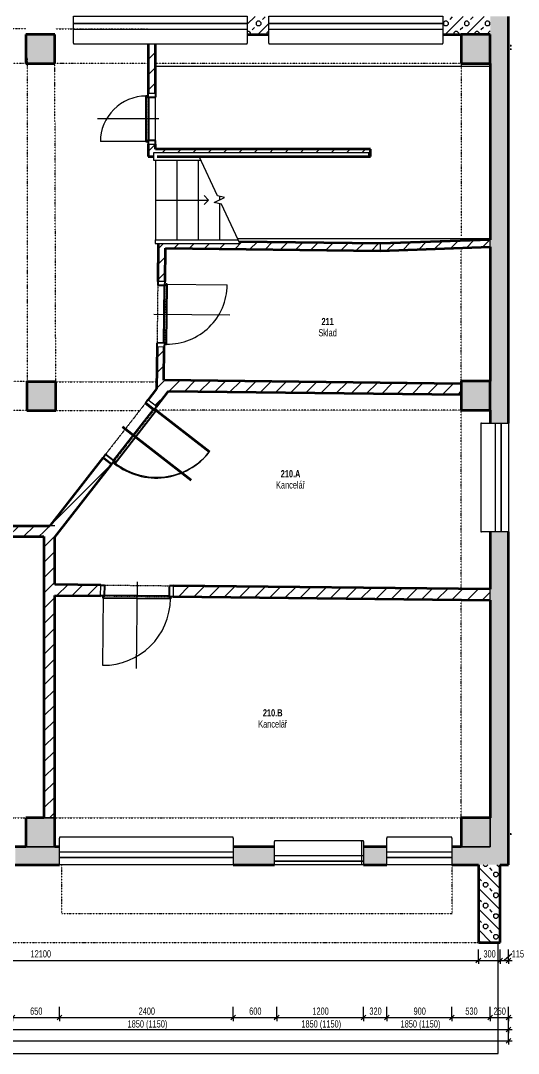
# Model space of a CAD drawing. Header units: millimetres. Extents: x 46521 to 258066, y -45352 to 20466.
# Drawn here: x 89655 to 96527, y -31577 to -17297 of the extents above; entities that cross this region are included whole.
import ezdxf

# ---------------------------------------------------------------- set-up
doc = ezdxf.new("R2010")
doc.units = ezdxf.units.MM
doc.linetypes.add('Dash dot dot', pattern=[5, 2, -1, 0, -1, 0, -1])
doc.linetypes.add('Čerchovaná se dvěma tečkami', pattern=[2.59, 1, -0.53, 0, -0.53, 0, -0.53])
for name, color, linetype, lineweight in [('A-ANNO-DIMS', 211, 'Continuous', 9), ('A-ANNO-DIMS-50', 211, 'Continuous', 9), ('A-AREA-IDEN', 2, 'Continuous', 9), ('A-DETL', 90, 'Continuous', 13), ('A-DOOR', 31, 'Continuous', 13), ('A-DOOR-FRAM', 31, 'Continuous', 25), ('A-FLOR', 192, 'Continuous', 13), ('A-FLOR-HRAL', 11, 'Continuous', 13), ('A-GENM', 13, 'Continuous', 13), ('A-GLAZ', 151, 'Continuous', 13), ('A-WALL', 113, 'Continuous', 13), ('A-WALL-PATT', 111, 'Continuous', 35), ('E-POWR-CNTR', 130, 'Continuous', 13), ('E-POWR-DROP', 130, 'Continuous', 13), ('S-COLS', 52, 'Continuous', 13), ('S-STRS', 31, 'Continuous', 13), ('S-STRS-ANNO', 31, 'Continuous', 13), ('S-STRS-MBND', 31, 'Continuous', 13)]:
    doc.layers.add(name, color=color, linetype=linetype, lineweight=lineweight)
doc.styles.add('Arial_2', font='arial.ttf', dxfattribs={"width": 0.7, "height": 100})
doc.styles.add('Arial_B', font='arialbd.ttf', dxfattribs={"width": 0.7, "height": 100})
doc.dimstyles.new('Vnitřní_-_průhledné', dxfattribs={"dimscale": 304.8, "dimtxt": 102.02594, "dimasz": 0.213255, "dimexe": 0.164042, "dimexo": 0.0625, "dimgap": 0.032808, "dimtad": 1, "dimdec": 0, "dimrnd": 5, "dimzin": 0, "dimdsep": 46, "dimtxsty": 'Arial_2', "dimblk1": 'OBLIQUE', "dimblk2": 'OBLIQUE', "dimsah": 1, "dimcen": 0.09, "dimdle": 0.164042, "dimazin": 0, "dimtfac": 1, "dimtdec": 4, "dimtix": 1, "dimtmove": 0, "dimatfit": 3, "dimfxl": 0.492126, "dimfxlon": 1, "dimtvp": 1, "dimtolj": 1, "dimtzin": 0, "dimarcsym": 2})
doc.dimstyles.new('Vnitřní_-_průhledné_2', dxfattribs={"dimscale": 304.8, "dimtxt": 102.02594, "dimasz": 0.213255, "dimexe": 0.164042, "dimexo": 0.0625, "dimgap": 0.032808, "dimtad": 1, "dimdec": 0, "dimrnd": 5, "dimzin": 0, "dimdsep": 46, "dimtxsty": 'Arial_2', "dimblk1": 'OBLIQUE', "dimblk2": 'OBLIQUE', "dimsah": 1, "dimcen": 0.09, "dimdle": 0.164042, "dimazin": 0, "dimtfac": 1, "dimtdec": 4, "dimtix": 1, "dimtmove": 1, "dimatfit": 3, "dimfxl": 0.492126, "dimfxlon": 1, "dimtvp": 1, "dimtolj": 1, "dimtzin": 0, "dimarcsym": 2})
pattern_1 = [(45, (0, 0), (-106.06602, 106.06602), [])]

# ---------------------------------------------------------------- blocks, each defined once
blk = doc.blocks.new('OKNO_1k_nadsvetlik - OKNO_1k_nadsvetlik_1200 x 1850-1969509-1NP_DEMOLICE B')
at = {"layer": 'A-GLAZ'}
for p, q in [((-600, 126), (-570, 126)), ((-600, 75), (-600, 126)), ((-570, 75), (-600, 75)), ((-600, 75), (-570, 75)), ((-600, -5), (-600, 75)), ((-570, -5), (-600, -5))]:
    blk.add_line(p, q, dxfattribs=at)
blk = doc.blocks.new('parapet s nosem_vnitní - parapet s nosem_vnitní-V2-1NP_DEMOLICE B')
at = {"layer": 'A-GENM'}
for p, q in [((-600, -190), (-600, 0)), ((-600, -190), (-600, -200)), ((-600, -200), (-570, -200))]:
    blk.add_line(p, q, dxfattribs=at)
blk = doc.blocks.new('DVERE_1k_oblozka - DD03_01_800x1970_koupelna-1549489-1NP_DEMOLICE B')
at = {"layer": 'A-DOOR'}
for p, q in [((-415, 47), (-415, 907)), ((0, -103), (0, 947)), ((-400, 47), (-450, 47)), ((-450, 47), (-450, -53)), ((-400, -53), (-400, 47)), ((305, 77), (-305, 77)), ((450, 47), (400, 47)), ((400, 47), (400, -53)), ((415, 77), (415, 47)), ((450, -53), (450, 47)), ((-450, -53), (-400, -53)), ((400, -53), (450, -53))]:
    blk.add_line(p, q, dxfattribs=at)
at = {"layer": 'A-DOOR', "lineweight": 25}
for p, q in [((415, 77), (-415, 77)), ((-415, 77), (-415, 62)), ((-415, 62), (-400, 62)), ((-400, 62), (-400, 47)), ((-400, 37), (400, 37)), ((400, 47), (400, 62)), ((400, 62), (415, 62)), ((415, 62), (415, 77))]:
    blk.add_line(p, q, dxfattribs=at)
at = {"layer": 'A-DOOR', "linetype": 'Čerchovaná se dvěma tečkami'}
for p, q in [((-400, 47), (400, 47)), ((-400, -53), (400, -53))]:
    blk.add_line(p, q, dxfattribs=at)
at = {"layer": 'A-DOOR'}
blk.add_arc((-415, 77), 830, 360, 90, dxfattribs=at)
at = {"layer": 'A-DOOR-FRAM'}
for p, q in [((-400, 47), (-450, 47)), ((-400, -53), (-400, 47)), ((400, 47), (400, -53)), ((400, 47), (450, 47)), ((-450, -53), (-400, -53)), ((450, -53), (400, -53))]:
    blk.add_line(p, q, dxfattribs=at)
blk = doc.blocks.new('DVERE_1k_oblozka - DD03_01_900x1970_koupelna-1549520-1NP_DEMOLICE B')
at = {"layer": 'A-DOOR'}
for p, q in [((-465, 72), (-465, 1032)), ((0, -128), (0, 1072)), ((-450, 72), (-500, 72)), ((-500, 72), (-500, -78)), ((-450, -78), (-450, 72)), ((355, 102), (-355, 102)), ((500, 72), (450, 72)), ((450, 72), (450, -78)), ((465, 102), (465, 72)), ((500, -78), (500, 72)), ((-500, -78), (-450, -78)), ((450, -78), (500, -78))]:
    blk.add_line(p, q, dxfattribs=at)
at = {"layer": 'A-DOOR', "lineweight": 25}
for p, q in [((465, 102), (-465, 102)), ((-465, 102), (-465, 87)), ((-465, 87), (-450, 87)), ((-450, 87), (-450, 72)), ((-436, 62), (450, 62)), ((450, 72), (450, 87)), ((450, 87), (465, 87)), ((465, 87), (465, 102))]:
    blk.add_line(p, q, dxfattribs=at)
at = {"layer": 'A-DOOR', "linetype": 'Čerchovaná se dvěma tečkami'}
for p, q in [((-450, 72), (450, 72)), ((-450, -78), (450, -78))]:
    blk.add_line(p, q, dxfattribs=at)
at = {"layer": 'A-DOOR'}
blk.add_arc((-465, 102), 930, 360, 90, dxfattribs=at)
at = {"layer": 'A-DOOR-FRAM'}
for p, q in [((-450, 72), (-500, 72)), ((-450, -78), (-450, 72)), ((450, 72), (450, -78)), ((450, 72), (500, 72)), ((-500, -78), (-450, -78)), ((500, -78), (450, -78))]:
    blk.add_line(p, q, dxfattribs=at)
blk = doc.blocks.new('DVERE_1k_oblozka - DD03_01_900x1970_koupelna-1549515-1NP_DEMOLICE B')
at = {"layer": 'A-DOOR'}
for p, q in [((-500, 78), (-450, 78)), ((-500, -72), (-500, 78)), ((-450, 78), (-450, -72)), ((0, 128), (0, -1072)), ((450, 78), (500, 78)), ((450, -72), (450, 78)), ((500, 78), (500, -72)), ((-450, -72), (-500, -72)), ((-465, -72), (-465, -1032)), ((355, -102), (-355, -102)), ((500, -72), (450, -72)), ((465, -102), (465, -72))]:
    blk.add_line(p, q, dxfattribs=at)
at = {"layer": 'A-DOOR', "linetype": 'Čerchovaná se dvěma tečkami'}
for p, q in [((-450, 78), (450, 78)), ((-450, -72), (450, -72))]:
    blk.add_line(p, q, dxfattribs=at)
at = {"layer": 'A-DOOR', "lineweight": 25}
for p, q in [((-465, -87), (-450, -87)), ((-465, -102), (-465, -87)), ((465, -102), (-465, -102)), ((-450, -62), (450, -62)), ((-450, -87), (-450, -72)), ((450, -72), (450, -87)), ((450, -87), (465, -87)), ((465, -87), (465, -102))]:
    blk.add_line(p, q, dxfattribs=at)
at = {"layer": 'A-DOOR'}
blk.add_arc((-465, -102), 930, 270, 0, dxfattribs=at)
at = {"layer": 'A-DOOR-FRAM'}
for p, q in [((-500, 78), (-450, 78)), ((-450, 78), (-450, -72)), ((450, -72), (450, 78)), ((500, 78), (450, 78)), ((-450, -72), (-500, -72)), ((450, -72), (500, -72))]:
    blk.add_line(p, q, dxfattribs=at)
blk = doc.blocks.new('OKNO_2k_nadsvetlik - OKNO_2k_nadsvetlik 2400 x 1850-1972466-1NP_DEMOLICE B')
at = {"layer": 'A-GLAZ'}
for p, q in [((-1200, 126), (1200, 126)), ((-1200, 25), (-1200, 126)), ((1200, 25), (-1200, 25)), ((-1200, 25), (1200, 25)), ((-1200, -55), (-1200, 25)), ((1200, 126), (1200, 25)), ((1200, 25), (1200, -55)), ((1200, -55), (-1200, -55))]:
    blk.add_line(p, q, dxfattribs=at)
blk = doc.blocks.new('parapet s nosem_vnitní - parapet s nosem_vnitní-V10-1NP_DEMOLICE B')
at = {"layer": 'A-GENM'}
for p, q in [((-1200, -190), (-1200, 0)), ((1200, 0), (1200, -190)), ((-1200, -190), (-1200, -200)), ((-1200, -200), (1200, -200)), ((1200, -200), (1200, -190))]:
    blk.add_line(p, q, dxfattribs=at)
blk = doc.blocks.new('OKNO_1k_nadsvetlik - OKNO_1k_nadsvetlik_900 x 2600-1969451-1NP_DEMOLICE B')
at = {"layer": 'A-GLAZ'}
for p, q in [((-450, 126), (450, 126)), ((-450, 25), (-450, 126)), ((450, 25), (-450, 25)), ((-450, 25), (450, 25)), ((-450, -55), (-450, 25)), ((450, 126), (450, 25)), ((450, 25), (450, -55)), ((450, -55), (-450, -55))]:
    blk.add_line(p, q, dxfattribs=at)
blk = doc.blocks.new('parapet s nosem_vnitní - parapet s nosem_vnitní-1280301-1NP_DEMOLICE B')
at = {"layer": 'A-GENM'}
for p, q in [((-450, -190), (-450, 0)), ((450, 0), (450, -190)), ((-450, -190), (-450, -200)), ((-450, -200), (450, -200)), ((450, -200), (450, -190))]:
    blk.add_line(p, q, dxfattribs=at)
blk = doc.blocks.new('OKNO_1k_nadsvetlik - OKNO_1k_nadsvetlik_1200 x 1850-1969511-1NP_DEMOLICE B')
at = {"layer": 'A-GLAZ'}
for p, q in [((-600, 126), (600, 126)), ((-600, 75), (-600, 126)), ((600, 75), (-600, 75)), ((-600, 75), (600, 75)), ((-600, -5), (-600, 75)), ((600, 126), (600, 75)), ((600, 75), (600, -5)), ((600, -5), (-600, -5))]:
    blk.add_line(p, q, dxfattribs=at)
blk = doc.blocks.new('parapet s nosem_vnitní - parapet s nosem_vnitní-V5-1NP_DEMOLICE B')
at = {"layer": 'A-GENM'}
for p, q in [((-600, -190), (-600, 0)), ((600, 0), (600, -190)), ((-600, -190), (-600, -200)), ((-600, -200), (600, -200)), ((600, -200), (600, -190))]:
    blk.add_line(p, q, dxfattribs=at)
blk = doc.blocks.new('OKNO_1k_nadsvetlik - OKNO_1k_nadsvetlik_1500x1800-1969513-1NP_DEMOLICE B')
at = {"layer": 'A-GLAZ'}
for p, q in [((-750, 126), (750, 126)), ((-750, 25), (-750, 126)), ((750, 25), (-750, 25)), ((-750, 25), (750, 25)), ((-750, -55), (-750, 25)), ((750, 126), (750, 25)), ((750, 25), (750, -55)), ((750, -55), (-750, -55))]:
    blk.add_line(p, q, dxfattribs=at)
blk = doc.blocks.new('parapet s nosem_vnitní - parapet s nosem_vnitní-1280338-1NP_DEMOLICE B')
at = {"layer": 'A-GENM'}
for p, q in [((-750, -190), (-750, 0)), ((750, 0), (750, -190)), ((-750, -190), (-750, -200)), ((-750, -200), (750, -200)), ((750, -200), (750, -190))]:
    blk.add_line(p, q, dxfattribs=at)
blk = doc.blocks.new('OKNO_2k_ - OKNO_2k_2400 x 1500-1963719-1NP_DEMOLICE B')
at = {"layer": 'A-GLAZ'}
for p, q in [((-1200, 126), (1200, 126)), ((-1200, 25), (-1200, 126)), ((1200, 25), (-1200, 25)), ((-1200, 25), (1200, 25)), ((-1200, -55), (-1200, 25)), ((1200, 126), (1200, 25)), ((1200, 25), (1200, -55)), ((1200, -55), (-1200, -55))]:
    blk.add_line(p, q, dxfattribs=at)
blk = doc.blocks.new('DVERE_1k_oblozka - DD03_01_600x1970_koupelna-1549509-1NP_DEMOLICE B')
at = {"layer": 'A-DOOR'}
for p, q in [((0, -103), (0, 747)), ((-315, 47), (-315, 707)), ((-300, 47), (-350, 47)), ((-350, 47), (-350, -53)), ((-300, -53), (-300, 47)), ((205, 77), (-205, 77)), ((350, 47), (300, 47)), ((300, 47), (300, -53)), ((315, 77), (315, 47)), ((350, -53), (350, 47)), ((-350, -53), (-300, -53)), ((300, -53), (350, -53))]:
    blk.add_line(p, q, dxfattribs=at)
at = {"layer": 'A-DOOR', "lineweight": 25}
for p, q in [((315, 77), (-315, 77)), ((-315, 77), (-315, 62)), ((-315, 62), (-300, 62)), ((-300, 62), (-300, 47)), ((-300, 37), (300, 37)), ((300, 47), (300, 62)), ((300, 62), (315, 62)), ((315, 62), (315, 77))]:
    blk.add_line(p, q, dxfattribs=at)
at = {"layer": 'A-DOOR', "linetype": 'Čerchovaná se dvěma tečkami'}
for p, q in [((-300, 47), (300, 47)), ((-300, -53), (300, -53))]:
    blk.add_line(p, q, dxfattribs=at)
at = {"layer": 'A-DOOR'}
blk.add_arc((-315, 77), 630, 360, 90, dxfattribs=at)
at = {"layer": 'A-DOOR-FRAM'}
for p, q in [((-300, 47), (-350, 47)), ((-300, -53), (-300, 47)), ((300, 47), (300, -53)), ((300, 47), (350, 47)), ((-350, -53), (-300, -53)), ((350, -53), (300, -53))]:
    blk.add_line(p, q, dxfattribs=at)
blk = doc.blocks.new('DVERE_1k_oblozka - DD03_01_900x1970_koupelna-V17-1NP_DEMOLICE B')
at = {"layer": 'A-DOOR'}
for p, q in [((-465, 72), (-465, 1032)), ((0, -128), (0, 1072)), ((-450, 72), (-464, 72)), ((-450, -78), (-450, 72)), ((355, 102), (-355, 102)), ((465, 102), (465, 72)), ((500, 72), (486, 72)), ((500, -78), (500, 72)), ((-464, -78), (-450, -78)), ((486, -78), (500, -78))]:
    blk.add_line(p, q, dxfattribs=at)
at = {"layer": 'A-DOOR', "linetype": 'Čerchovaná se dvěma tečkami'}
for p, q in [((-450, 72), (436, 72)), ((-450, -78), (436, -78))]:
    blk.add_line(p, q, dxfattribs=at)
at = {"layer": 'A-DOOR', "lineweight": 25}
for p, q in [((450, 72), (450, 87)), ((465, 102), (451, 102)), ((451, 87), (465, 87)), ((465, 87), (465, 102))]:
    blk.add_line(p, q, dxfattribs=at)
at = {"layer": 'A-DOOR'}
blk.add_arc((-465, 102), 930, 360, 90, dxfattribs=at)
at = {"layer": 'A-DOOR-FRAM'}
for p, q in [((-450, 72), (-464, 72)), ((-450, -78), (-450, 72)), ((486, 72), (500, 72)), ((-464, -78), (-450, -78)), ((500, -78), (486, -78))]:
    blk.add_line(p, q, dxfattribs=at)
blk = doc.blocks.new('Typ horního madla - Horní madlo_Vnitřní_-1837963-1NP_DEMOLICE B')
at = {"layer": 'A-FLOR-HRAL'}
for p, q in [((91514, -20329), (91514, -20379)), ((91514, -20329), (92656, -20329)), ((91514, -20379), (92680, -20379)), ((92680, -20379), (92656, -20329))]:
    blk.add_line(p, q, dxfattribs=at)
blk = doc.blocks.new('Typ horního madla - Horní madlo_Vnitřní_-1837980-1NP_DEMOLICE B')
at = {"layer": 'A-FLOR-HRAL'}
for p, q in [((91489, -19125), (91489, -19226)), ((94464, -19125), (91489, -19125)), ((94464, -19175), (94464, -19125)), ((91489, -19226), (92142, -19226)), ((91539, -19175), (91539, -19176)), ((94464, -19175), (91539, -19175)), ((91539, -19176), (92119, -19176)), ((92142, -19226), (92119, -19176))]:
    blk.add_line(p, q, dxfattribs=at)
blk = doc.blocks.new('Betonový čtvercový sloup - 400 x 400-1924018-1NP_DEMOLICE B')
at = {"layer": 'S-COLS'}
blk.add_hatch(color=9, dxfattribs=at).paths.add_polyline_path([(-200, -200), (200, -200), (200, 200), (-200, 200), (-200, 120)])
at = {"layer": 'S-COLS', "lineweight": 35}
for p, q in [((200, 200), (-200, 200)), ((-200, 200), (-200, -200)), ((200, -200), (200, 200)), ((-200, -200), (200, -200))]:
    blk.add_line(p, q, dxfattribs=at)
blk = doc.blocks.new('DIMBLOCK28-1NP_DEMOLICE B')
at = {"layer": 'A-ANNO-DIMS-50'}
for p, q in [((89540, -31083), (89540, -30933)), ((90190, -31083), (90190, -30933)), ((89540, -31083), (90190, -31083)), ((89540, -31083), (89540, -31133)), ((90190, -31083), (90190, -31133))]:
    blk.add_line(p, q, dxfattribs=at)
at = {"layer": 'A-ANNO-DIMS-50', "lineweight": 18}
for p, q in [((89540, -31083), (89507, -31115)), ((89540, -31083), (89572, -31050)), ((90190, -31083), (90157, -31115)), ((90190, -31083), (90222, -31050))]:
    blk.add_line(p, q, dxfattribs=at)
at = {"layer": 'A-ANNO-DIMS-50', "color": 0, "insert": (89785, -30943), "char_height": 100, "width": 192.12, "attachment_point": 1, "line_spacing_factor": 0.941778, "style": 'Arial_2'}
blk.add_mtext('650', dxfattribs=at)
blk = doc.blocks.new('_Oblique')
at = {"color": 0, "linetype": 'ByBlock', "lineweight": -2}
blk.add_line((-0.5, -0.5), (0.5, 0.5), dxfattribs=at)
blk = doc.blocks.new('DIMBLOCK29-1NP_DEMOLICE B')
at = {"layer": 'A-ANNO-DIMS-50'}
for p, q in [((90190, -31083), (90190, -30933)), ((92590, -31083), (92590, -30933)), ((90190, -31083), (92590, -31083)), ((90190, -31083), (90190, -31133)), ((92590, -31083), (92590, -31133))]:
    blk.add_line(p, q, dxfattribs=at)
at = {"layer": 'A-ANNO-DIMS-50', "lineweight": 18}
for p, q in [((90190, -31083), (90157, -31115)), ((90190, -31083), (90222, -31050)), ((92590, -31083), (92557, -31115)), ((92590, -31083), (92622, -31050))]:
    blk.add_line(p, q, dxfattribs=at)
at = {"layer": 'A-ANNO-DIMS-50', "color": 0, "char_height": 100, "attachment_point": 1, "line_spacing_factor": 0.941778, "style": 'Arial_2'}
for s, insert, width in [('2400', (91283, -30943), 256.16), ('1850 (1150)', (91131, -31120), 619.69)]:
    blk.add_mtext(s, dxfattribs=dict(at, insert=insert, width=width))
blk = doc.blocks.new('DIMBLOCK30-1NP_DEMOLICE B')
at = {"layer": 'A-ANNO-DIMS-50'}
for p, q in [((92590, -31083), (92590, -30933)), ((93190, -31083), (93190, -30933)), ((92590, -31083), (93190, -31083)), ((92590, -31083), (92590, -31133)), ((93190, -31083), (93190, -31133))]:
    blk.add_line(p, q, dxfattribs=at)
at = {"layer": 'A-ANNO-DIMS-50', "lineweight": 18}
for p, q in [((92590, -31083), (92557, -31115)), ((92590, -31083), (92622, -31050)), ((93190, -31083), (93157, -31115)), ((93190, -31083), (93222, -31050))]:
    blk.add_line(p, q, dxfattribs=at)
at = {"layer": 'A-ANNO-DIMS-50', "color": 0, "insert": (92810, -30943), "char_height": 100, "width": 192.12, "attachment_point": 1, "line_spacing_factor": 0.941778, "style": 'Arial_2'}
blk.add_mtext('600', dxfattribs=at)
blk = doc.blocks.new('DIMBLOCK31-1NP_DEMOLICE B')
at = {"layer": 'A-ANNO-DIMS-50'}
for p, q in [((93190, -31083), (93190, -30933)), ((94390, -31083), (94390, -30933)), ((93190, -31083), (94390, -31083)), ((93190, -31083), (93190, -31133)), ((94390, -31083), (94390, -31133))]:
    blk.add_line(p, q, dxfattribs=at)
at = {"layer": 'A-ANNO-DIMS-50', "lineweight": 18}
for p, q in [((93190, -31083), (93157, -31115)), ((93190, -31083), (93222, -31050)), ((94390, -31083), (94357, -31115)), ((94390, -31083), (94422, -31050))]:
    blk.add_line(p, q, dxfattribs=at)
at = {"layer": 'A-ANNO-DIMS-50', "color": 0, "char_height": 100, "attachment_point": 1, "line_spacing_factor": 0.941778, "style": 'Arial_2'}
for s, insert, width in [('1200', (93683, -30943), 256.16), ('1850 (1150)', (93531, -31120), 619.69)]:
    blk.add_mtext(s, dxfattribs=dict(at, insert=insert, width=width))
blk = doc.blocks.new('DIMBLOCK32-1NP_DEMOLICE B')
at = {"layer": 'A-ANNO-DIMS-50'}
for p, q in [((94390, -31083), (94390, -30933)), ((94710, -31083), (94710, -30933)), ((94390, -31083), (94710, -31083)), ((94390, -31083), (94390, -31133)), ((94710, -31083), (94710, -31133))]:
    blk.add_line(p, q, dxfattribs=at)
at = {"layer": 'A-ANNO-DIMS-50', "lineweight": 18}
for p, q in [((94390, -31083), (94357, -31115)), ((94390, -31083), (94422, -31050)), ((94710, -31083), (94677, -31115)), ((94710, -31083), (94742, -31050))]:
    blk.add_line(p, q, dxfattribs=at)
at = {"layer": 'A-ANNO-DIMS-50', "color": 0, "insert": (94470, -30943), "char_height": 100, "width": 192.12, "attachment_point": 1, "line_spacing_factor": 0.941778, "style": 'Arial_2'}
blk.add_mtext('320', dxfattribs=at)
blk = doc.blocks.new('DIMBLOCK33-1NP_DEMOLICE B')
at = {"layer": 'A-ANNO-DIMS-50'}
for p, q in [((94710, -31083), (94710, -30933)), ((95610, -31083), (95610, -30933)), ((94710, -31083), (95610, -31083)), ((94710, -31083), (94710, -31133)), ((95610, -31083), (95610, -31133))]:
    blk.add_line(p, q, dxfattribs=at)
at = {"layer": 'A-ANNO-DIMS-50', "lineweight": 18}
for p, q in [((94710, -31083), (94677, -31115)), ((94710, -31083), (94742, -31050)), ((95610, -31083), (95577, -31115)), ((95610, -31083), (95642, -31050))]:
    blk.add_line(p, q, dxfattribs=at)
at = {"layer": 'A-ANNO-DIMS-50', "color": 0, "char_height": 100, "attachment_point": 1, "line_spacing_factor": 0.941778, "style": 'Arial_2'}
for s, insert, width in [('900', (95080, -30943), 192.12), ('1850 (1150)', (94901, -31120), 619.69)]:
    blk.add_mtext(s, dxfattribs=dict(at, insert=insert, width=width))
blk = doc.blocks.new('DIMBLOCK34-1NP_DEMOLICE B')
at = {"layer": 'A-ANNO-DIMS-50'}
for p, q in [((95610, -31083), (95610, -30933)), ((96140, -31083), (96140, -30933)), ((95610, -31083), (96190, -31083)), ((95610, -31083), (95610, -31133)), ((96140, -31083), (96140, -31133))]:
    blk.add_line(p, q, dxfattribs=at)
at = {"layer": 'A-ANNO-DIMS-50', "lineweight": 18}
for p, q in [((95610, -31083), (95577, -31115)), ((95610, -31083), (95642, -31050)), ((96140, -31083), (96107, -31115)), ((96140, -31083), (96172, -31050))]:
    blk.add_line(p, q, dxfattribs=at)
at = {"layer": 'A-ANNO-DIMS-50', "color": 0, "insert": (95795, -30943), "char_height": 100, "width": 192.12, "attachment_point": 1, "line_spacing_factor": 0.941778, "style": 'Arial_2'}
blk.add_mtext('530', dxfattribs=at)
blk = doc.blocks.new('DIMBLOCK93-1NP_DEMOLICE B')
at = {"layer": 'A-ANNO-DIMS-50'}
for p, q in [((77440, -31248), (77440, -31098)), ((96390, -31248), (96390, -31098)), ((77390, -31248), (96440, -31248)), ((77440, -31248), (77440, -31298)), ((96390, -31248), (96390, -31298))]:
    blk.add_line(p, q, dxfattribs=at)
at = {"layer": 'A-ANNO-DIMS-50', "lineweight": 18}
for p, q in [((77440, -31248), (77407, -31281)), ((77440, -31248), (77472, -31216)), ((96390, -31248), (96358, -31281)), ((96390, -31248), (96423, -31216))]:
    blk.add_line(p, q, dxfattribs=at)
at = {"layer": 'A-ANNO-DIMS-50', "color": 0, "insert": (86782, -31108), "char_height": 100, "width": 320.2, "attachment_point": 1, "line_spacing_factor": 0.941778, "style": 'Arial_2'}
blk.add_mtext('18950', dxfattribs=at)
blk = doc.blocks.new('DIMBLOCK94-1NP_DEMOLICE B')
at = {"layer": 'A-ANNO-DIMS-50'}
for p, q in [((53491, -31405), (53491, -30943)), ((96390, -31405), (96390, -30943)), ((53441, -31405), (96440, -31405)), ((53491, -31405), (53491, -31455)), ((96390, -31405), (96390, -31455))]:
    blk.add_line(p, q, dxfattribs=at)
at = {"layer": 'A-ANNO-DIMS-50', "lineweight": 18}
for p, q in [((53491, -31405), (53459, -31438)), ((53491, -31405), (53524, -31373)), ((96390, -31405), (96358, -31438)), ((96390, -31405), (96423, -31373))]:
    blk.add_line(p, q, dxfattribs=at)
at = {"layer": 'A-ANNO-DIMS-50', "color": 0, "insert": (74807, -31265), "char_height": 100, "width": 320.2, "attachment_point": 1, "line_spacing_factor": 0.941778, "style": 'Arial_2'}
blk.add_mtext('42900', dxfattribs=at)
blk = doc.blocks.new('DIMBLOCK114-1NP_DEMOLICE B')
at = {"layer": 'A-ANNO-DIMS-50'}
for p, q in [((95975, -30291), (95975, -30141)), ((96275, -30291), (96275, -30141)), ((95925, -30291), (96275, -30291)), ((95975, -30291), (95975, -30341)), ((96275, -30291), (96275, -30341))]:
    blk.add_line(p, q, dxfattribs=at)
at = {"layer": 'A-ANNO-DIMS-50', "lineweight": 18}
for p, q in [((95975, -30291), (96007, -30259)), ((96275, -30291), (96307, -30259)), ((95975, -30291), (95942, -30324)), ((96275, -30291), (96242, -30324))]:
    blk.add_line(p, q, dxfattribs=at)
at = {"layer": 'A-ANNO-DIMS-50', "color": 0, "insert": (96045, -30151), "char_height": 100, "width": 192.12, "attachment_point": 1, "line_spacing_factor": 0.941778, "style": 'Arial_2'}
blk.add_mtext('300', dxfattribs=at)
blk = doc.blocks.new('DIMBLOCK115-1NP_DEMOLICE B')
at = {"layer": 'A-ANNO-DIMS-50'}
for p, q in [((96275, -30291), (96275, -30141)), ((96436, -30203), (96333, -30291)), ((96390, -30291), (96390, -30141)), ((96436, -30203), (96436, -30203)), ((96275, -30291), (96440, -30291)), ((96275, -30291), (96275, -30341)), ((96390, -30291), (96390, -30341))]:
    blk.add_line(p, q, dxfattribs=at)
at = {"layer": 'A-ANNO-DIMS-50', "lineweight": 18}
for p, q in [((96275, -30291), (96307, -30259)), ((96390, -30291), (96423, -30259)), ((96275, -30291), (96242, -30324)), ((96390, -30291), (96358, -30324))]:
    blk.add_line(p, q, dxfattribs=at)
at = {"layer": 'A-ANNO-DIMS-50', "color": 0, "insert": (96436, -30151), "char_height": 100, "width": 192.12, "attachment_point": 1, "line_spacing_factor": 0.941778, "style": 'Arial_2'}
blk.add_mtext('115', dxfattribs=at)
blk = doc.blocks.new('DIMBLOCK116-1NP_DEMOLICE B')
at = {"layer": 'A-ANNO-DIMS-50'}
for p, q in [((83875, -30291), (83875, -30141)), ((95975, -30291), (95975, -30141)), ((83825, -30291), (96025, -30291)), ((83875, -30291), (83875, -30341)), ((95975, -30291), (95975, -30341))]:
    blk.add_line(p, q, dxfattribs=at)
at = {"layer": 'A-ANNO-DIMS-50', "lineweight": 18}
for p, q in [((83875, -30291), (83907, -30259)), ((95975, -30291), (96007, -30259)), ((83875, -30291), (83842, -30324)), ((95975, -30291), (95942, -30324))]:
    blk.add_line(p, q, dxfattribs=at)
at = {"layer": 'A-ANNO-DIMS-50', "color": 0, "insert": (89791, -30151), "char_height": 100, "width": 320.2, "attachment_point": 1, "line_spacing_factor": 0.941778, "style": 'Arial_2'}
blk.add_mtext('12100', dxfattribs=at)
blk = doc.blocks.new('DIMBLOCK130-1NP_DEMOLICE B')
at = {"layer": 'A-ANNO-DIMS-50'}
for p, q in [((96140, -31083), (96140, -30933)), ((96390, -31083), (96390, -30933)), ((96090, -31083), (96440, -31083)), ((96140, -31083), (96140, -31133)), ((96390, -31083), (96390, -31133))]:
    blk.add_line(p, q, dxfattribs=at)
at = {"layer": 'A-ANNO-DIMS-50', "lineweight": 18}
for p, q in [((96140, -31083), (96107, -31115)), ((96140, -31083), (96172, -31050)), ((96390, -31083), (96357, -31115)), ((96390, -31083), (96422, -31050))]:
    blk.add_line(p, q, dxfattribs=at)
at = {"layer": 'A-ANNO-DIMS-50', "color": 0, "insert": (96185, -30943), "char_height": 100, "width": 192.12, "attachment_point": 1, "line_spacing_factor": 0.941778, "style": 'Arial_2'}
blk.add_mtext('250', dxfattribs=at)

msp = doc.modelspace()

# ---------------------------------------------------------------- hatches: boundary and pattern name
at = {"layer": 'A-WALL-PATT', "lineweight": 13}
h = msp.add_hatch(dxfattribs=at)
h.set_pattern_fill('FP_14', color=256, angle=-315, style=0, pattern_type=2)
h.set_pattern_definition([(225, (93755.18, -17238.34), (143.684, -143.684), []), (180, (93526.23, -17305.65), (-143.684, -143.684), [25.4, -261.968]), (225, (93500.83, -17305.65), (143.684, -143.684), [25.4, -177.8]), (270, (93482.87, -17323.61), (143.684, -143.684), [25.4, -261.968]), (315, (93482.87, -17349), (143.684, 143.684), [25.4, -177.8]), (180, (93526.23, -17366.97), (-143.684, -143.684), [25.4, -261.968]), (225, (93544.19, -17349), (143.684, -143.684), [25.4, -177.8]), (270, (93544.19, -17323.61), (143.684, -143.684), [25.4, -261.968]), (315, (93526.23, -17305.65), (143.684, 143.684), [25.4, -177.8]), (225, (93459.65, -17390.19), (143.684, -143.684), [50.8, -152.4])])
h.paths.add_polyline_path([(95483.4, -17488.3), (96139.6, -17488.3), (96139.6, -17238.3), (95483.4, -17238.3), (95483.4, -17418.3)])
h.paths.add_polyline_path([(93083.4, -17488.3), (93083.4, -17238.3), (92783.4, -17238.3), (92783.4, -17488.3)])
h = msp.add_hatch(dxfattribs=at)
h.set_pattern_fill('FP_13', color=256, angle=45, style=0, pattern_type=2)
h.set_pattern_definition([(135, (96389.63, -22906.97), (-143.684, -143.684), []), (90, (96322.32, -22678.02), (-143.684, 143.684), [25.4, -261.968]), (135, (96322.32, -22652.62), (-143.684, -143.684), [25.4, -177.8]), (180, (96304.36, -22634.66), (-143.684, -143.684), [25.4, -261.968]), (225, (96278.96, -22634.66), (143.684, -143.684), [25.4, -177.8]), (90, (96261, -22678.02), (-143.684, 143.684), [25.4, -261.968]), (135, (96278.96, -22695.98), (-143.684, -143.684), [25.4, -177.8]), (180, (96304.36, -22695.98), (-143.684, -143.684), [25.4, -261.968]), (225, (96322.32, -22678.02), (143.684, -143.684), [25.4, -177.8]), (135, (96237.78, -22611.44), (-143.684, -143.684), [50.8, -152.4])])
h.paths.add_polyline_path([(96389.6, -28719.3), (96389.6, -24364.3), (96139.6, -24364.3), (96139.6, -28719.3)])
h.paths.add_polyline_path([(96209.6, -22864.3), (96389.6, -22864.3), (96389.6, -17238.3), (96139.6, -17238.3), (96139.6, -22864.3), (96155.3, -22864.3)])
h = msp.add_hatch(dxfattribs=at)
h.set_pattern_fill('FP_15', color=256, style=0, pattern_type=2)
h.set_pattern_definition(pattern_1)
h.paths.add_polyline_path([(91514.4, -19075.3), (91514.4, -19005.3), (91414.4, -19005.3), (91414.4, -19075.3)])
h.paths.add_polyline_path([(91414.4, -18305.3), (91514.4, -18305.3), (91514.4, -17618.3), (91414.4, -17618.3)])
h = msp.add_hatch(dxfattribs=at)
h.set_pattern_fill('FP_15', color=256, style=0, pattern_type=2)
h.set_pattern_definition(pattern_1)
h.paths.add_polyline_path([(94484.4, -19175.3), (94484.4, -19075.3), (91414.4, -19075.3), (91414.4, -19175.3), (91489.2, -19175.3), (91489.2, -19124.9), (94464.2, -19124.9), (94464.2, -19174.9), (94464.2, -19175.3)])
h = msp.add_hatch(dxfattribs=at)
h.set_pattern_fill('FP_15', color=256, style=0, pattern_type=2)
h.set_pattern_definition(pattern_1)
h.paths.add_polyline_path([(91531.4, -22388.8), (91593.7, -22308.8), (91632, -22338.7), (91637.9, -21805.3), (91537.9, -21804.2)])
h.paths.add_polyline_path([(91647.9, -20905.4), (91653.8, -20379.1), (91553.8, -20379.1), (91547.9, -20904.2), (91647.4, -20905.4)])
h = msp.add_hatch(dxfattribs=at)
h.set_pattern_fill('FP_15', color=256, style=0, pattern_type=2)
h.set_pattern_definition(pattern_1)
h.paths.add_polyline_path([(94623.7, -20479.4), (94622.5, -20379.4), (92668.7, -20355.4), (92679.8, -20379.1), (91653.8, -20379.1), (91653.1, -20443), (94331.4, -20475.8)])
h = msp.add_hatch(dxfattribs=at)
h.set_pattern_fill('FP_15', color=256, style=0, pattern_type=2)
h.set_pattern_definition(pattern_1)
h.paths.add_polyline_path([(96139.6, -20326.4), (94622.5, -20379.4), (94623.7, -20479.4), (96139.6, -20426.5)])
h = msp.add_hatch(dxfattribs=at)
h.set_pattern_fill('FP_15', color=256, style=0, pattern_type=2)
h.set_pattern_definition(pattern_1)
h.paths.add_polyline_path([(95739.6, -22468.2), (95739.6, -22318.2), (91632.7, -22269.9), (91632, -22338.7), (91712, -22401), (91696.7, -22420.6), (94331.4, -22451.6)])
h = msp.add_hatch(dxfattribs=at)
h.set_pattern_fill('FP_15', color=256, style=0, pattern_type=2)
h.set_pattern_definition(pattern_1)
h.paths.add_polyline_path([(90124.6, -24439.5), (90907.2, -23434.6), (90788.8, -23342.4), (90057.3, -24281.8), (90124.6, -24281.8), (90124.6, -24317.4)])
h.paths.add_polyline_path([(91529.9, -22634.9), (91712, -22401), (91593.7, -22308.8), (91411.6, -22542.7), (91521.6, -22628.3)])
h = msp.add_hatch(dxfattribs=at)
h.set_pattern_fill('FP_15', color=256, style=0, pattern_type=2)
h.set_pattern_definition(pattern_1)
h.paths.add_polyline_path([(89974.6, -24431.8), (89974.6, -24281.8), (86849.6, -24281.8), (86849.6, -24431.8), (88282.8, -24431.8)])
h = msp.add_hatch(dxfattribs=at)
h.set_pattern_fill('FP_15', color=256, style=0, pattern_type=2)
h.set_pattern_definition(pattern_1)
h.paths.add_polyline_path([(90124.6, -28319.3), (90124.6, -24281.8), (89974.6, -24281.8), (89974.6, -28319.3)])
h = msp.add_hatch(dxfattribs=at)
h.set_pattern_fill('FP_15', color=256, style=0, pattern_type=2)
h.set_pattern_definition(pattern_1)
h.paths.add_polyline_path([(96139.6, -25308.2), (96139.6, -25158.2), (91760.5, -25111.7), (91759, -25261.7), (95843.6, -25305)])
h.paths.add_polyline_path([(90759, -25251.1), (90760.6, -25101.1), (90124.6, -25094.4), (90124.6, -25244.4)])
h = msp.add_hatch(dxfattribs=at)
h.set_pattern_fill('FP_12', color=256, angle=45, style=0, pattern_type=2)
h.set_pattern_definition([(45, (87111.85, -28969.28), (-143.684, 143.684), []), (360, (87340.8, -28901.98), (143.684, 143.684), [25.4, -261.968]), (45, (87366.2, -28901.98), (-143.684, 143.684), [25.4, -177.8]), (90, (87384.15, -28884.02), (-143.684, 143.684), [25.4, -261.968]), (135, (87384.15, -28858.62), (-143.684, -143.684), [25.4, -177.8]), (360, (87340.8, -28840.66), (143.684, 143.684), [25.4, -261.968]), (45, (87322.83, -28858.62), (-143.684, 143.684), [25.4, -177.8]), (90, (87322.83, -28884.02), (-143.684, 143.684), [25.4, -261.968]), (135, (87340.8, -28901.98), (-143.684, -143.684), [25.4, -177.8]), (45, (87407.38, -28817.44), (-143.684, 143.684), [50.8, -152.4])])
h.paths.add_polyline_path([(96139.6, -28969.3), (96390.4, -28969.3), (96390.4, -28719.3), (95609.6, -28719.3), (95609.6, -28969.3), (95974.6, -28969.3)])
h.paths.add_polyline_path([(94389.6, -28969.3), (94709.6, -28969.3), (94709.5, -28719.3), (94389.6, -28719.3), (94389.6, -28919.3)])
h.paths.add_polyline_path([(93159.6, -28969.3), (93159.6, -28719.3), (92589.6, -28719.3), (92589.6, -28969.3), (92819.3, -28969.3)])
h.paths.add_polyline_path([(89579.6, -28969.3), (90189.6, -28969.3), (90189.6, -28719.3), (89579.6, -28719.3), (89579.6, -28885.2)])
h.paths.add_polyline_path([(86770.7, -28969.3), (87139.6, -28969.3), (87139.6, -28719.3), (86639.6, -28719.3), (86639.6, -28969.3)])
h.paths.add_polyline_path([(84124.6, -28969.3), (84194.6, -28969.3), (84194.6, -28719.3), (83599.6, -28719.3), (83599.6, -28969.3), (83874.6, -28969.3)])
h.paths.add_polyline_path([(77697.8, -28969.3), (78199.6, -28969.3), (78199.6, -28719.3), (77689.6, -28719.3), (77689.6, -28969.3)])
h.paths.add_polyline_path([(79999.6, -28969.3), (79999.6, -28719.3), (79399.6, -28719.3), (79399.6, -28969.3), (79966, -28969.3)])
h = msp.add_hatch(dxfattribs=at)
h.set_pattern_fill('FP_19', color=256, angle=45, style=0, pattern_type=2)
h.set_pattern_definition([(315, (95974.63, -29578.62), (143.684, 143.684), []), (270, (96041.93, -29807.57), (143.684, -143.684), [25.4, -261.968]), (315, (96041.93, -29832.97), (143.684, 143.684), [25.4, -177.8]), (360, (96059.89, -29850.93), (143.684, 143.684), [25.4, -261.968]), (45, (96085.29, -29850.93), (-143.684, 143.684), [25.4, -177.8]), (270, (96103.25, -29807.57), (143.684, -143.684), [25.4, -261.968]), (315, (96085.29, -29789.61), (143.684, 143.684), [25.4, -177.8]), (360, (96059.89, -29789.61), (143.684, 143.684), [25.4, -261.968]), (45, (96041.93, -29807.57), (-143.684, 143.684), [25.4, -177.8]), (315, (96126.47, -29874.15), (143.684, 143.684), [50.8, -152.4])])
h.paths.add_polyline_path([(96274.6, -30044.3), (96274.6, -28969.3), (95974.6, -28969.3), (95974.6, -30044.3)])
at = {"layer": 'E-POWR-DROP'}
for points in [[(96423.3, -17647.7), (96424.6, -17647.5), (96427.6, -17645.2), (96428.1, -17641.4), (96425.8, -17638.3), (96422, -17637.8), (96419.8, -17639.1), (96418.3, -17642.7), (96419.8, -17646.2), (96422, -17647.5)], [(96423.3, -17697.7), (96424.6, -17697.5), (96427.6, -17695.2), (96428.1, -17691.4), (96425.8, -17688.3), (96422, -17687.8), (96419.8, -17689.1), (96418.3, -17692.7), (96419.8, -17696.2), (96422, -17697.5)], [(96423.3, -28549.3), (96424.6, -28549.1), (96427.6, -28546.8), (96428.1, -28543), (96425.8, -28540), (96422, -28539.5), (96419.8, -28540.7), (96418.3, -28544.3), (96419.8, -28547.8), (96422, -28549.1)]]:
    msp.add_hatch(color=41, dxfattribs=at).paths.add_polyline_path(points)
at = {"layer": 'S-COLS'}
for points in [[(90125.8, -17888.3), (90125.8, -17488.3), (89725.8, -17488.3), (89725.8, -17888.3)], [(89739.6, -22289.3), (89739.6, -22689.3), (90139.6, -22689.3), (90139.6, -22289.3)], [(89724.6, -28719.3), (90124.6, -28719.3), (90124.6, -28319.3), (89724.6, -28319.3)], [(96139.6, -28719.3), (96139.6, -28319.3), (95739.6, -28319.3), (95739.6, -28719.3), (95843.6, -28719.3)]]:
    msp.add_hatch(color=9, dxfattribs=at).paths.add_polyline_path(points)

# ---------------------------------------------------------------- linework, layer by layer
at = {"layer": 'A-DETL', "linetype": 'Dash dot dot'}
for p, q in [((89725.8, -17408.3), (88465.4, -17408.3)), ((90139.6, -17408.3), (91414.4, -17408.3)), ((89749.9, -22284.3), (89749.9, -17808.3)), ((90139.6, -22289.3), (90125.8, -17808.3)), ((89749.9, -17888.3), (86005.7, -17888.3)), ((91414.4, -17888.3), (90126, -17888.3)), ((95739.6, -17888.3), (91514.4, -17888.3)), ((95739.6, -17888.3), (95739.6, -20270.9)), ((95739.6, -22318.2), (95739.6, -20440.5)), ((84089.1, -22284.3), (89749.9, -22284.3)), ((90139.6, -22289.3), (91532.5, -22289.3)), ((95739.6, -25153.9), (95739.6, -22468.2)), ((89739.6, -22689.3), (85279.6, -22689.3)), ((90139.6, -22689.3), (91287.3, -22689.3)), ((95739.6, -22684.3), (91529.5, -22684.3)), ((95739.6, -28319.3), (95739.6, -25303.9)), ((86849.6, -28319.3), (89724.6, -28319.3)), ((90124.6, -28319.3), (95739.6, -28319.3)), ((90224.6, -29644.3), (90224.6, -28969.3)), ((95614.6, -29644.3), (95614.6, -28969.3)), ((90224.6, -29644.3), (95614.6, -29644.3)), ((83874.6, -30044.3), (95974.6, -30044.3))]:
    msp.add_line(p, q, dxfattribs=at)
at = {"layer": 'A-FLOR'}
for p, q in [((91514.4, -17927.7), (96139.6, -17927.7)), ((91514.2, -18955.3), (91514.2, -18355.3)), ((96139.6, -20315.3), (92650, -20315.3)), ((96248.2, -31576.8), (96248.2, -30044.3)), ((83574.6, -31576.8), (96248.2, -31576.8))]:
    msp.add_line(p, q, dxfattribs=at)
at = {"layer": 'A-WALL', "lineweight": 35}
for p, q in [((96389.6, -22864.3), (96389.6, -17238.3)), ((92783.4, -17488.3), (93083.4, -17488.3)), ((95483.4, -17488.3), (95739.6, -17488.3)), ((91414.4, -17618.3), (91414.4, -18305.3)), ((91514.4, -18305.3), (91514.4, -17618.3)), ((96139.6, -17888.3), (96139.6, -20326.4)), ((91414.4, -19005.3), (91414.4, -19175.3)), ((91514.4, -19075.3), (91514.4, -19005.3)), ((94484.4, -19075.3), (91514.4, -19075.3)), ((94484.4, -19175.3), (94484.4, -19075.3)), ((91414.4, -19175.3), (91489.2, -19175.3)), ((91539.2, -19175.3), (94484.4, -19175.3)), ((91553.8, -20379.1), (91547.9, -20904.2)), ((94622.5, -20379.4), (92668.7, -20355.4)), ((96139.6, -20326.4), (94622.5, -20379.4)), ((91647.9, -20905.4), (91653.1, -20443)), ((91653.1, -20443), (94623.7, -20479.4)), ((94623.7, -20479.4), (96139.6, -20426.5)), ((96139.6, -20426.5), (96139.6, -22284.3)), ((91537.9, -21804.2), (91531.4, -22388.8)), ((91632.7, -22269.9), (91637.9, -21805.3)), ((95739.6, -22318.2), (91632.7, -22269.9)), ((91531.4, -22388.8), (91411.6, -22542.7)), ((91529.9, -22634.9), (91696.7, -22420.6)), ((91696.7, -22420.6), (95739.6, -22468.2)), ((96139.6, -22684.3), (96139.6, -22864.3)), ((90788.8, -23342.4), (90057.3, -24281.8)), ((90124.6, -24439.5), (90907.2, -23434.6)), ((86849.6, -24281.8), (90057.3, -24281.8)), ((96139.6, -24364.3), (96139.6, -25158.2)), ((96389.6, -28719.3), (96389.6, -24364.3)), ((86849.6, -24431.8), (89974.6, -24431.8)), ((89974.6, -24431.8), (89974.6, -28319.3)), ((90124.6, -25094.4), (90124.6, -24439.5)), ((90760.6, -25101.1), (90124.6, -25094.4)), ((96139.6, -25158.2), (91760.5, -25111.7)), ((90124.6, -28319.3), (90124.6, -25244.4)), ((90124.6, -25244.4), (90759, -25251.1)), ((91759, -25261.7), (96139.6, -25308.2)), ((96139.6, -25308.2), (96139.6, -28319.3)), ((89724.6, -28719.3), (89579.6, -28719.3)), ((90189.6, -28719.3), (90124.6, -28719.3)), ((93159.6, -28719.3), (92589.6, -28719.3)), ((94709.5, -28719.3), (94389.6, -28719.3)), ((95739.6, -28719.3), (95609.6, -28719.3)), ((96390.4, -28719.3), (96389.6, -28719.3)), ((96390.4, -28969.3), (96390.4, -28719.3)), ((89579.6, -28969.3), (90189.6, -28969.3)), ((92589.6, -28969.3), (93159.6, -28969.3)), ((94389.6, -28969.3), (94709.6, -28969.3)), ((95609.6, -28969.3), (95974.6, -28969.3)), ((95974.6, -28969.3), (95974.6, -30044.3)), ((96274.6, -28969.3), (96390.4, -28969.3)), ((96274.6, -30044.3), (96274.6, -28969.3)), ((95974.6, -30044.3), (96274.6, -30044.3))]:
    msp.add_line(p, q, dxfattribs=at)
at = {"layer": 'A-WALL'}
for p, q in [((94623.7, -20479.4), (94622.5, -20379.4)), ((96139.6, -20426.5), (96139.6, -20326.4)), ((90124.6, -24281.8), (90057.3, -24281.8)), ((96139.6, -25308.2), (96139.6, -25158.2)), ((89974.6, -28319.3), (90124.6, -28319.3)), ((96139.6, -28319.3), (96139.6, -28719.3)), ((90124.6, -28719.3), (89724.6, -28719.3)), ((96139.6, -28719.3), (95739.6, -28719.3))]:
    msp.add_line(p, q, dxfattribs=at)
at = {"layer": 'E-POWR-CNTR', "color": 41}
for p, q in [((96413.3, -17642.7), (96433.3, -17642.7)), ((96413.3, -17692.7), (96433.3, -17692.7)), ((96423.3, -17652.7), (96423.3, -17632.7)), ((96423.3, -17702.7), (96423.3, -17682.7)), ((96413.3, -28544.3), (96433.3, -28544.3)), ((96423.3, -28554.3), (96423.3, -28534.3))]:
    msp.add_line(p, q, dxfattribs=at)
at = {"layer": 'S-COLS', "lineweight": 35}
for p, q in [((90125.8, -17488.3), (89725.8, -17488.3)), ((89725.8, -17488.3), (89725.8, -17888.3)), ((90125.8, -17888.3), (90125.8, -17488.3)), ((89725.8, -17888.3), (90125.8, -17888.3)), ((90139.6, -22289.3), (89739.6, -22289.3)), ((89739.6, -22289.3), (89739.6, -22689.3)), ((90139.6, -22689.3), (90139.6, -22289.3)), ((89739.6, -22689.3), (90139.6, -22689.3)), ((89974.6, -28319.3), (89724.6, -28319.3)), ((89724.6, -28319.3), (89724.6, -28719.3)), ((90124.6, -28719.3), (90124.6, -28319.3)), ((96139.6, -28319.3), (95739.6, -28319.3)), ((95739.6, -28319.3), (95739.6, -28719.3))]:
    msp.add_line(p, q, dxfattribs=at)
at = {"layer": 'S-COLS'}
for p, q in [((90124.6, -28319.3), (89974.6, -28319.3)), ((96139.6, -28719.3), (96139.6, -28319.3)), ((89724.6, -28719.3), (90124.6, -28719.3)), ((95739.6, -28719.3), (96139.6, -28719.3))]:
    msp.add_line(p, q, dxfattribs=at)
at = {"layer": 'S-STRS'}
for p, q in [((91514.2, -19225.7), (91514.2, -20329.1)), ((91514.2, -19225.7), (91514.2, -20329.1)), ((91809.2, -19225.7), (91809.2, -20329.1)), ((91809.2, -19225.7), (91809.2, -20329.1)), ((92104.2, -19225.7), (92104.2, -20329.1)), ((92104.2, -19225.7), (92104.2, -20329.1)), ((92399.2, -19727.2), (92399.2, -19777.4)), ((92399.2, -19727.2), (92399.2, -19777.4)), ((92399.2, -19827.6), (92399.2, -20329.1)), ((92399.2, -19827.6), (92399.2, -20329.1)), ((91514.2, -20379.5), (91553.8, -20379.5))]:
    msp.add_line(p, q, dxfattribs=at)
at = {"layer": 'S-STRS-ANNO'}
for p, q in [((91514.2, -19777.4), (91809.2, -19777.4)), ((91809.2, -19777.4), (92104.2, -19777.4)), ((92104.2, -19777.4), (92249.2, -19777.4)), ((92249.2, -19777.4), (92186.7, -19714.9)), ((92249.2, -19777.4), (92186.7, -19839.9))]:
    msp.add_line(p, q, dxfattribs=at)
at = {"layer": 'S-STRS-MBND'}
for p, q in [((92372.8, -19720.8), (92118.4, -19175.3)), ((92328.4, -19810.4), (92470, -19744.4)), ((92425.6, -19834), (92328.4, -19810.4)), ((92470, -19744.4), (92372.8, -19720.8)), ((92656.4, -20329.1), (92425.6, -19834))]:
    msp.add_line(p, q, dxfattribs=at)

# ---------------------------------------------------------------- block references
at = {"layer": 'A-DOOR'}
for name, p, rotation in [('DVERE_1k_oblozka - DD03_01_600x1970_koupelna-1549509-1NP_DEMOLICE B', (91461.6, -18655.3), 89.99999999999993), ('DVERE_1k_oblozka - DD03_01_800x1970_koupelna-1549489-1NP_DEMOLICE B', (91595.8, -21354.8), 269.3629215509387), ('DVERE_1k_oblozka - DD03_01_900x1970_koupelna-V17-1NP_DEMOLICE B', (91157.4, -22995.8), 232.0913747374323), ('DVERE_1k_oblozka - DD03_01_900x1970_koupelna-1549520-1NP_DEMOLICE B', (91165.8, -22985), 232.0913747374323), ('DVERE_1k_oblozka - DD03_01_900x1970_koupelna-1549515-1NP_DEMOLICE B', (91259.7, -25184.3), 359.3925975847595)]:
    msp.add_blockref(name, p, dxfattribs=dict(at, rotation=rotation))
at = {"layer": 'A-FLOR-HRAL'}
for name in ['Typ horního madla - Horní madlo_Vnitřní_-1837980-1NP_DEMOLICE B', 'Typ horního madla - Horní madlo_Vnitřní_-1837963-1NP_DEMOLICE B']:
    msp.add_blockref(name, (0, 0), dxfattribs=at)
at = {"layer": 'A-GENM'}
for p in [(91583.4, -17418.3), (94283.4, -17418.3)]:
    msp.add_blockref('parapet s nosem_vnitní - parapet s nosem_vnitní-V10-1NP_DEMOLICE B', p, dxfattribs=at)
for name, p, rotation in [('parapet s nosem_vnitní - parapet s nosem_vnitní-1280338-1NP_DEMOLICE B', (96209.6, -23614.3), 269.9999999999999), ('parapet s nosem_vnitní - parapet s nosem_vnitní-V10-1NP_DEMOLICE B', (91389.6, -28789.3), 180), ('parapet s nosem_vnitní - parapet s nosem_vnitní-V5-1NP_DEMOLICE B', (93759.6, -28839.3), 180), ('parapet s nosem_vnitní - parapet s nosem_vnitní-V2-1NP_DEMOLICE B', (93789.6, -28839.3), 180), ('parapet s nosem_vnitní - parapet s nosem_vnitní-1280301-1NP_DEMOLICE B', (95159.6, -28789.3), 180)]:
    msp.add_blockref(name, p, dxfattribs=dict(at, rotation=rotation))
at = {"layer": 'A-GLAZ'}
for p in [(91583.4, -17363.3), (94283.4, -17363.3)]:
    msp.add_blockref('OKNO_2k_ - OKNO_2k_2400 x 1500-1963719-1NP_DEMOLICE B', p, dxfattribs=at)
for name, p, rotation in [('OKNO_1k_nadsvetlik - OKNO_1k_nadsvetlik_1500x1800-1969513-1NP_DEMOLICE B', (96264.6, -23614.3), 269.9999999999999), ('OKNO_2k_nadsvetlik - OKNO_2k_nadsvetlik 2400 x 1850-1972466-1NP_DEMOLICE B', (91389.6, -28844.3), 180), ('OKNO_1k_nadsvetlik - OKNO_1k_nadsvetlik_1200 x 1850-1969511-1NP_DEMOLICE B', (93759.6, -28844.3), 180), ('OKNO_1k_nadsvetlik - OKNO_1k_nadsvetlik_1200 x 1850-1969509-1NP_DEMOLICE B', (93789.6, -28844.3), 180), ('OKNO_1k_nadsvetlik - OKNO_1k_nadsvetlik_900 x 2600-1969451-1NP_DEMOLICE B', (95159.6, -28844.3), 180)]:
    msp.add_blockref(name, p, dxfattribs=dict(at, rotation=rotation))
at = {"layer": 'S-COLS'}
for p in [(95939.6, -17688.3), (95939.6, -22484.3)]:
    msp.add_blockref('Betonový čtvercový sloup - 400 x 400-1924018-1NP_DEMOLICE B', p, dxfattribs=at)

# ---------------------------------------------------------------- texts
at = {"layer": 'A-AREA-IDEN', "lineweight": 18, "char_height": 100, "attachment_point": 1}
for s, insert, width, style in [('211', (93808.7, -21407.5), 202.025, 'Arial_B'), ('Sklad', (93765.8, -21561.6), 305.844, 'Arial_2'), ('210.A', (93245.5, -23512.7), 322.679, 'Arial_B'), ('Kancelá', (93180.7, -23666.8), 440.527, 'Arial_2'), ('\\fArial|b0|i0|c238|p34|;\\W.7;ř', (93544.2, -23666.8), 39.283, 'Arial_2'), ('210.B', (92999.3, -26818.4), 322.679, 'Arial_B'), ('Kancelá', (92934.6, -26972.5), 440.527, 'Arial_2'), ('\\fArial|b0|i0|c238|p34|;\\W.7;ř', (93298.1, -26972.5), 39.283, 'Arial_2')]:
    msp.add_mtext(s, dxfattribs=dict(at, insert=insert, width=width, style=style))

# ---------------------------------------------------------------- dimensions: what is measured, and where the dimension line sits
at = {"layer": 'A-ANNO-DIMS'}
for base, p1, p2, override, picture, middle in [((95974.6, -30291), (83874.6, -30141), (95974.6, -30141), {"dimpost": '<>', "dimfxl": 12100}, 'DIMBLOCK116-1NP_DEMOLICE B', (89924.6, -30230)), ((96274.6, -30291), (95974.6, -30141), (96274.6, -30141), {"dimpost": '<>', "dimfxl": 300}, 'DIMBLOCK114-1NP_DEMOLICE B', (96124.6, -30229.9)), ((96390.4, -31405.3), (53491.4, -30943.2), (96390.4, -30943.2), {"dimpost": '<>', "dimfxl": 42899.004159}, 'DIMBLOCK94-1NP_DEMOLICE B', (74940.9, -31344.2)), ((90189.6, -31082.9), (89539.6, -30932.9), (90189.6, -30932.9), {"dimpost": '<>', "dimfxl": 650}, 'DIMBLOCK28-1NP_DEMOLICE B', (89864.6, -31021.8)), ((93189.6, -31082.9), (92589.6, -30932.9), (93189.6, -30932.9), {"dimpost": '<>', "dimfxl": 600}, 'DIMBLOCK30-1NP_DEMOLICE B', (92889.6, -31021.8)), ((94709.6, -31082.9), (94389.6, -30932.9), (94709.6, -30932.9), {"dimpost": '<>', "dimfxl": 320}, 'DIMBLOCK32-1NP_DEMOLICE B', (94549.6, -31021.8)), ((96139.6, -31082.9), (95609.6, -30932.9), (96139.6, -30932.9), {"dimpost": '<>', "dimfxl": 530}, 'DIMBLOCK34-1NP_DEMOLICE B', (95874.6, -31021.8)), ((96389.6, -31082.9), (96139.6, -30932.9), (96389.6, -30932.9), {"dimpost": '<>', "dimfxl": 250}, 'DIMBLOCK130-1NP_DEMOLICE B', (96264.6, -31021.8)), ((96390.4, -31248.2), (77439.6, -31098.2), (96390.4, -31098.2), {"dimpost": '<>', "dimfxl": 18950.756098}, 'DIMBLOCK93-1NP_DEMOLICE B', (86915, -31187.2))]:
    dim = msp.add_linear_dim(base=base, p1=p1, p2=p2, dimstyle='Vnitřní_-_průhledné', override=override, dxfattribs=at)
    dim.commit()
    dim.dimension.update_dxf_attribs({"geometry": picture, "text_midpoint": middle})
dim = msp.add_linear_dim(base=(96390.4, -30291), p1=(96274.6, -30141), p2=(96390.4, -30141), dimstyle='Vnitřní_-_průhledné_2', override={"dimpost": '<>', "dimfxl": 115.756098}, dxfattribs=at)
dim.commit()
dim.dimension.update_dxf_attribs({"geometry": 'DIMBLOCK115-1NP_DEMOLICE B', "text_midpoint": (96532, -30217.9), "dimtype": 160})
for base, p1, p2, override, picture, middle in [((92589.6, -31082.9), (90189.6, -30932.9), (92589.6, -30932.9), {"dimpost": '<>', "dimfxl": 2400}, 'DIMBLOCK29-1NP_DEMOLICE B', (91389.6, -31082.9)), ((94389.6, -31082.9), (93189.6, -30932.9), (94389.6, -30932.9), {"dimpost": '<>', "dimfxl": 1200}, 'DIMBLOCK31-1NP_DEMOLICE B', (93789.6, -31082.9)), ((95609.6, -31082.9), (94709.6, -30932.9), (95609.6, -30932.9), {"dimpost": '<>', "dimfxl": 900}, 'DIMBLOCK33-1NP_DEMOLICE B', (95159.6, -31082.9))]:
    dim = msp.add_linear_dim(base=base, p1=p1, p2=p2, text='<>\\X1850 (1150)', dimstyle='Vnitřní_-_průhledné', override=override, dxfattribs=at)
    dim.commit()
    dim.dimension.update_dxf_attribs({"geometry": picture, "text_midpoint": middle})

doc.saveas('drawing.dxf')
